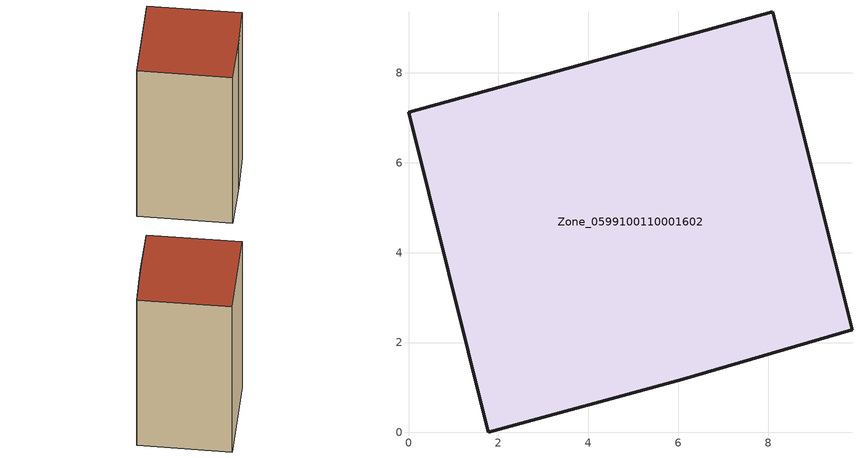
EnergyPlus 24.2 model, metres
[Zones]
Zone_0599100110001602
 floor ground (C_G): 8.1,9.36 9.86,2.28 6.1,1.18 1.78,0 0,7.12 z0
 wall outside (C_F): 1.78,0 6.1,1.18 9.86,2.28 8.1,9.36 0,7.12 1.78,0 z0:13.58
 roof outside (C_R): 9.86,2.28 8.1,9.36 0,7.12 1.78,0 6.1,1.18 z13.58
[BUILDING]
Pand.0599100110001602: North Axis=0; Terrain=City; Loads Convergence Tolerance Value=0.04; Temperature Convergence Tolerance Value=0.4; Solar Distribution=FullExterior; Maximum Number of Warmup Days=25; Minimum Number of Warmup Days=1
[Site:Location]
Rotterdam.The.Hague.AP_ZH_NLD Design_Conditions: Latitude=51.96; Longitude=4.45; Time Zone=1; Elevation=-4.5
[SITE:GROUNDTEMPERATURE:BUILDINGSURFACE]
18, 18, 18, 18, 18, 18, 18, 18, 18, 18, 18, 18
[MATERIAL] Thermal Absorptance=0.9; Solar Absorptance=0.7; Visible Absorptance=0.7
Name | Roughness | Thickness | Conductivity | Density | Specific Heat
G.TI.2015-2018 | MediumSmooth | 0.15 | 0.0428571 | 540 | 1210
F.TI.2015-2018 | Rough | 0.3 | 0.0666667 | 1920 | 840
R.TI.2015-2018 | MediumRough | 0.2 | 0.0333333 | 1500 | 1000
[CONSTRUCTION]
C_G: G.TI.2015-2018
C_F: F.TI.2015-2018
C_R: R.TI.2015-2018
[ZONE]
Zone_0599100110001602: Type=1; Multiplier=1; Ceiling Height=Autocalculate; Volume=Autocalculate; Floor Area=autocalculate; Part of Total Floor Area=Yes
[ZONEINFILTRATION:DESIGNFLOWRATE]
Infil_Zone_0599100110001602: Zone or ZoneList or Space or SpaceList=Zone_0599100110001602; Schedule=AlwaysOn; Design Flow Rate Calculation Method=Flow/Area; Flow Rate per Floor Area=0.0015; Constant Term Coefficient=1; Temperature Term Coefficient=0; Velocity Term Coefficient=0; Velocity Squared Term Coefficient=0
[HVACTEMPLATE:ZONE:IDEALLOADSAIRSYSTEM]
Zone_0599100110001602: Maximum Heating Supply Air Temperature=50; Minimum Cooling Supply Air Temperature=13; Maximum Heating Supply Air Humidity Ratio=0.0156; Minimum Cooling Supply Air Humidity Ratio=0.0077; Heating Limit=NoLimit; Cooling Limit=NoLimit; Dehumidification Control Type=ConstantSensibleHeatRatio; Cooling Sensible Heat Ratio=0.7; Dehumidification Setpoint=60; Humidification Control Type=None; Humidification Setpoint=30; Outdoor Air Method=None; Outdoor Air Flow Rate per Person=0.00944; Outdoor Air Flow Rate per Zone Floor Area=0; Outdoor Air Flow Rate per Zone=0; Demand Controlled Ventilation Type=None; Outdoor Air Economizer Type=NoEconomizer; Heat Recovery Type=None; Sensible Heat Recovery Effectiveness=0.7; Latent Heat Recovery Effectiveness=0.65
[ZONECONTROL:THERMOSTAT]
ThermostatControl_Zone_0599100110001602: Zone or ZoneList=Zone_0599100110001602; Control Type Schedule=DualSetpointControlType; Control 1=Thermostat_Zone_0599100110001602; Temperature Difference Between Cutout And Setpoint=0
[THERMOSTATSETPOINT:DUALSETPOINT]
Thermostat_Zone_0599100110001602: Heating Setpoint Temperature Schedule=HeatingSetpoint_Zone_0599100110001602; Cooling Setpoint Temperature Schedule=CoolingSetpoint_Zone_0599100110001602
[SCHEDULE:COMPACT]
HeatingSetpoint_Zone_0599100110001602: Through: 12/31, For: AllDays, Until: 24:00, 21
CoolingSetpoint_Zone_0599100110001602: Through: 12/31, For: AllDays, Until: 24:00, 24
DualSetpointControlType: Through: 12/31, For: AllDays, Until: 24:00, 4
AlwaysOn: Through: 12/31, For: AllDays, Until: 24:00, 1
